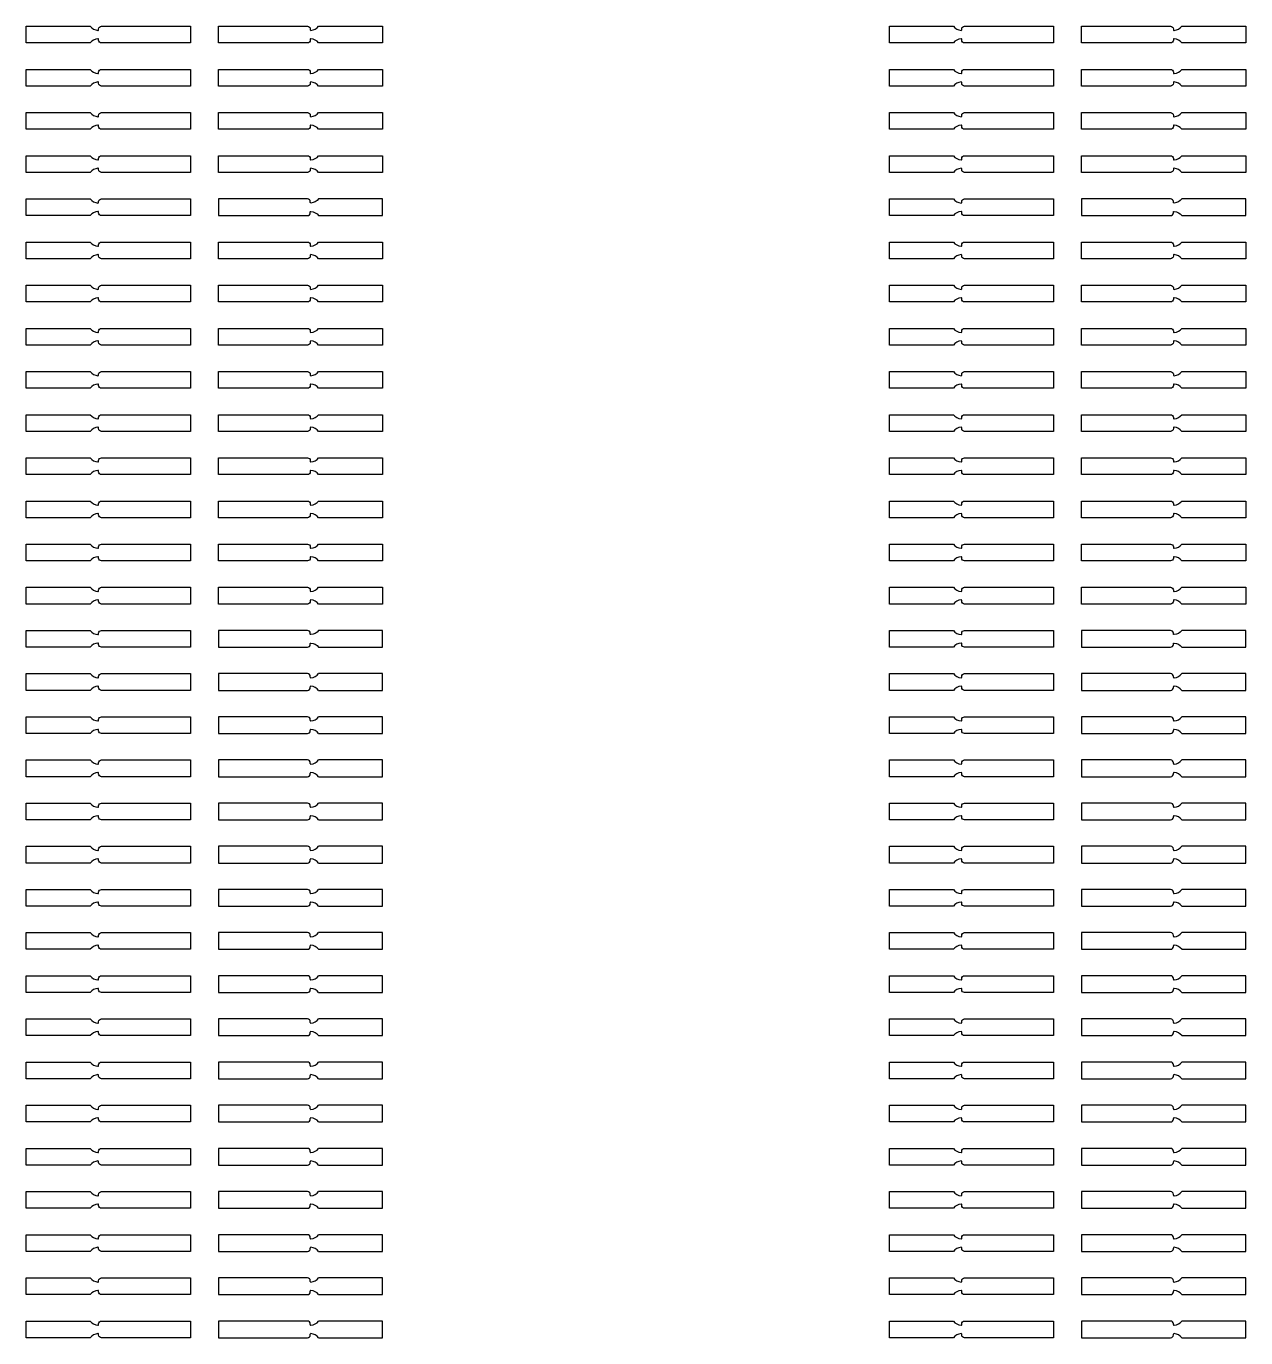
# Model space of a CAD drawing. Extents: x 15393 to 105743, y 58698 to 87977.
# Drawn here: x 63860.3 to 64298.3, y 58706 to 59177 of the extents above; entities that cross this region are included whole.
import ezdxf

# ---------------------------------------------------------------- set-up
doc = ezdxf.new("R2010")
doc.units = 13
doc.header["$MEASUREMENT"] = 0
doc.layers.add('Trap Layer', color=80, linetype='Continuous')

# ---------------------------------------------------------------- blocks, each defined once
blk = doc.blocks.new('*U199')
at = {"layer": 'Trap Layer'}
for p, q in [((2.5, 3), (-29.5, 3)), ((-29.5, 3), (-29.5, -3)), ((3.5, 1.76), (3.5, 2)), ((29.5, 3), (6.5, 3)), ((29.5, -3), (29.5, 3)), ((-29.5, -3), (2.5, -3)), ((3.5, -2), (3.5, -1.76)), ((6.5, -3), (29.5, -3))]:
    blk.add_line(p, q, dxfattribs=at)
for centre, radius, start, end in [((2.5, 2), 1, 0, 90), ((3.75, 1.76), 0.25, 180, 274.096), ((3.5, 5.25), 3.75, 274.096, 323.1301), ((2.5, -2), 1, 270, 0), ((3.75, -1.76), 0.25, 85.904, 180), ((3.5, -5.25), 3.75, 36.8699, 85.904)]:
    blk.add_arc(centre, radius, start, end, dxfattribs=at)
blk = doc.blocks.new('*U200')
at = {"layer": 'Trap Layer', "color": 0, "linetype": 'ByBlock', "lineweight": -2, "transparency": 16777216}
for p in [(0, 0), (0, -15.5), (0, -31), (0, -46.5), (0, -62), (0, -77.5), (0, -93), (0, -108.5), (0, -124), (0, -139.5), (0, -155), (0, -170.5), (0, -186), (0, -201.5), (0, -217), (0, -232.5)]:
    blk.add_blockref('*U199', p, dxfattribs=at)
blk = doc.blocks.new('*U203')
at = {"layer": 'Trap Layer'}
for p, q in [((2.5, 3), (-29.5, 3)), ((-29.5, 3), (-29.5, -3)), ((3.5, 1.76), (3.5, 2)), ((29.5, 3), (6.5, 3)), ((29.5, -3), (29.5, 3)), ((-29.5, -3), (2.5, -3)), ((3.5, -2), (3.5, -1.76)), ((6.5, -3), (29.5, -3))]:
    blk.add_line(p, q, dxfattribs=at)
for centre, radius, start, end in [((2.5, 2), 1, 0, 90), ((3.75, 1.76), 0.25, 180, 274.096), ((3.5, 5.25), 3.75, 274.096, 323.1301), ((2.5, -2), 1, 270, 0), ((3.75, -1.76), 0.25, 85.904, 180), ((3.5, -5.25), 3.75, 36.8699, 85.904)]:
    blk.add_arc(centre, radius, start, end, dxfattribs=at)
blk = doc.blocks.new('*U204')
at = {"layer": 'Trap Layer', "color": 0, "linetype": 'ByBlock', "lineweight": -2, "transparency": 16777216}
for p in [(0, 0), (0, -15.5), (0, -31), (0, -46.5), (0, -62), (0, -77.5), (0, -93), (0, -108.5), (0, -124), (0, -139.5), (0, -155), (0, -170.5), (0, -186), (0, -201.5), (0, -217), (0, -232.5)]:
    blk.add_blockref('*U203', p, dxfattribs=at)

msp = doc.modelspace()

# ---------------------------------------------------------------- linework, layer by layer
at = {"layer": 'Trap Layer'}
for points in [[(63886.04, 59172.52, 0.217277), (63883.31, 59171.03), (63860.31, 59171.03), (63860.31, 59177.03), (63883.31, 59177.03, 0.217277), (63886.04, 59175.54, 0.435311), (63886.31, 59175.79), (63886.31, 59176.03, -0.414214), (63887.31, 59177.03), (63919.31, 59177.03), (63919.31, 59171.03), (63887.31, 59171.03, -0.414214), (63886.31, 59172.03), (63886.31, 59172.27, 0.435311)], [(63962.58, 59175.54, 0.217277), (63965.31, 59177.03), (63988.31, 59177.03), (63988.31, 59171.03), (63965.31, 59171.03, 0.217277), (63962.58, 59172.52, 0.435311), (63962.31, 59172.27), (63962.31, 59172.03, -0.414214), (63961.31, 59171.03), (63929.31, 59171.03), (63929.31, 59177.03), (63961.31, 59177.03, -0.414214), (63962.31, 59176.03), (63962.31, 59175.79, 0.435311)], [(64196.04, 59172.52, 0.217277), (64193.31, 59171.03), (64170.31, 59171.03), (64170.31, 59177.03), (64193.31, 59177.03, 0.217277), (64196.04, 59175.54, 0.435311), (64196.31, 59175.79), (64196.31, 59176.03, -0.414214), (64197.31, 59177.03), (64229.31, 59177.03), (64229.31, 59171.03), (64197.31, 59171.03, -0.414214), (64196.31, 59172.03), (64196.31, 59172.27, 0.435311)], [(64272.58, 59175.54, 0.217277), (64275.31, 59177.03), (64298.31, 59177.03), (64298.31, 59171.03), (64275.31, 59171.03, 0.217277), (64272.58, 59172.52, 0.435311), (64272.31, 59172.27), (64272.31, 59172.03, -0.414214), (64271.31, 59171.03), (64239.31, 59171.03), (64239.31, 59177.03), (64271.31, 59177.03, -0.414214), (64272.31, 59176.03), (64272.31, 59175.79, 0.435311)], [(63886.04, 59157.02, 0.217277), (63883.31, 59155.53), (63860.31, 59155.53), (63860.31, 59161.53), (63883.31, 59161.53, 0.217277), (63886.04, 59160.04, 0.435311), (63886.31, 59160.29), (63886.31, 59160.53, -0.414214), (63887.31, 59161.53), (63919.31, 59161.53), (63919.31, 59155.53), (63887.31, 59155.53, -0.414214), (63886.31, 59156.53), (63886.31, 59156.77, 0.435311)], [(63962.58, 59160.04, 0.217277), (63965.31, 59161.53), (63988.31, 59161.53), (63988.31, 59155.53), (63965.31, 59155.53, 0.217277), (63962.58, 59157.02, 0.435311), (63962.31, 59156.77), (63962.31, 59156.53, -0.414214), (63961.31, 59155.53), (63929.31, 59155.53), (63929.31, 59161.53), (63961.31, 59161.53, -0.414214), (63962.31, 59160.53), (63962.31, 59160.29, 0.435311)], [(64196.04, 59157.02, 0.217277), (64193.31, 59155.53), (64170.31, 59155.53), (64170.31, 59161.53), (64193.31, 59161.53, 0.217277), (64196.04, 59160.04, 0.435311), (64196.31, 59160.29), (64196.31, 59160.53, -0.414214), (64197.31, 59161.53), (64229.31, 59161.53), (64229.31, 59155.53), (64197.31, 59155.53, -0.414214), (64196.31, 59156.53), (64196.31, 59156.77, 0.435311)], [(64272.58, 59160.04, 0.217277), (64275.31, 59161.53), (64298.31, 59161.53), (64298.31, 59155.53), (64275.31, 59155.53, 0.217277), (64272.58, 59157.02, 0.435311), (64272.31, 59156.77), (64272.31, 59156.53, -0.414214), (64271.31, 59155.53), (64239.31, 59155.53), (64239.31, 59161.53), (64271.31, 59161.53, -0.414214), (64272.31, 59160.53), (64272.31, 59160.29, 0.435311)], [(63886.04, 59141.52, 0.217277), (63883.31, 59140.03), (63860.31, 59140.03), (63860.31, 59146.03), (63883.31, 59146.03, 0.217277), (63886.04, 59144.54, 0.435311), (63886.31, 59144.79), (63886.31, 59145.03, -0.414214), (63887.31, 59146.03), (63919.31, 59146.03), (63919.31, 59140.03), (63887.31, 59140.03, -0.414214), (63886.31, 59141.03), (63886.31, 59141.27, 0.435311)], [(63962.58, 59144.54, 0.217277), (63965.31, 59146.03), (63988.31, 59146.03), (63988.31, 59140.03), (63965.31, 59140.03, 0.217277), (63962.58, 59141.52, 0.435311), (63962.31, 59141.27), (63962.31, 59141.03, -0.414214), (63961.31, 59140.03), (63929.31, 59140.03), (63929.31, 59146.03), (63961.31, 59146.03, -0.414214), (63962.31, 59145.03), (63962.31, 59144.79, 0.435311)], [(64196.04, 59141.52, 0.217277), (64193.31, 59140.03), (64170.31, 59140.03), (64170.31, 59146.03), (64193.31, 59146.03, 0.217277), (64196.04, 59144.54, 0.435311), (64196.31, 59144.79), (64196.31, 59145.03, -0.414214), (64197.31, 59146.03), (64229.31, 59146.03), (64229.31, 59140.03), (64197.31, 59140.03, -0.414214), (64196.31, 59141.03), (64196.31, 59141.27, 0.435311)], [(64272.58, 59144.54, 0.217277), (64275.31, 59146.03), (64298.31, 59146.03), (64298.31, 59140.03), (64275.31, 59140.03, 0.217277), (64272.58, 59141.52, 0.435311), (64272.31, 59141.27), (64272.31, 59141.03, -0.414214), (64271.31, 59140.03), (64239.31, 59140.03), (64239.31, 59146.03), (64271.31, 59146.03, -0.414214), (64272.31, 59145.03), (64272.31, 59144.79, 0.435311)], [(63886.04, 59126.02, 0.217277), (63883.31, 59124.53), (63860.31, 59124.53), (63860.31, 59130.53), (63883.31, 59130.53, 0.217277), (63886.04, 59129.04, 0.435311), (63886.31, 59129.29), (63886.31, 59129.53, -0.414214), (63887.31, 59130.53), (63919.31, 59130.53), (63919.31, 59124.53), (63887.31, 59124.53, -0.414214), (63886.31, 59125.53), (63886.31, 59125.77, 0.435311)], [(63962.58, 59129.04, 0.217277), (63965.31, 59130.53), (63988.31, 59130.53), (63988.31, 59124.53), (63965.31, 59124.53, 0.217277), (63962.58, 59126.02, 0.435311), (63962.31, 59125.77), (63962.31, 59125.53, -0.414214), (63961.31, 59124.53), (63929.31, 59124.53), (63929.31, 59130.53), (63961.31, 59130.53, -0.414214), (63962.31, 59129.53), (63962.31, 59129.29, 0.435311)], [(64196.04, 59126.02, 0.217277), (64193.31, 59124.53), (64170.31, 59124.53), (64170.31, 59130.53), (64193.31, 59130.53, 0.217277), (64196.04, 59129.04, 0.435311), (64196.31, 59129.29), (64196.31, 59129.53, -0.414214), (64197.31, 59130.53), (64229.31, 59130.53), (64229.31, 59124.53), (64197.31, 59124.53, -0.414214), (64196.31, 59125.53), (64196.31, 59125.77, 0.435311)], [(64272.58, 59129.04, 0.217277), (64275.31, 59130.53), (64298.31, 59130.53), (64298.31, 59124.53), (64275.31, 59124.53, 0.217277), (64272.58, 59126.02, 0.435311), (64272.31, 59125.77), (64272.31, 59125.53, -0.414214), (64271.31, 59124.53), (64239.31, 59124.53), (64239.31, 59130.53), (64271.31, 59130.53, -0.414214), (64272.31, 59129.53), (64272.31, 59129.29, 0.435311)], [(63886.04, 59110.52, 0.217277), (63883.31, 59109.03), (63860.31, 59109.03), (63860.31, 59115.03), (63883.31, 59115.03, 0.217277), (63886.04, 59113.54, 0.435311), (63886.31, 59113.79), (63886.31, 59114.03, -0.414214), (63887.31, 59115.03), (63919.31, 59115.03), (63919.31, 59109.03), (63887.31, 59109.03, -0.414214), (63886.31, 59110.03), (63886.31, 59110.27, 0.435311)], [(63962.31, 59110.03), (63962.31, 59110.27, -0.435311), (63962.58, 59110.52, -0.217277), (63965.31, 59109.03), (63988.31, 59109.03), (63988.31, 59115.03), (63965.31, 59115.03, -0.217277), (63962.58, 59113.54, -0.435311), (63962.31, 59113.79), (63962.31, 59114.03, 0.414214), (63961.31, 59115.03), (63929.31, 59115.03), (63929.31, 59109.03), (63961.31, 59109.03, 0.414214)], [(64196.04, 59110.52, 0.217277), (64193.31, 59109.03), (64170.31, 59109.03), (64170.31, 59115.03), (64193.31, 59115.03, 0.217277), (64196.04, 59113.54, 0.435311), (64196.31, 59113.79), (64196.31, 59114.03, -0.414214), (64197.31, 59115.03), (64229.31, 59115.03), (64229.31, 59109.03), (64197.31, 59109.03, -0.414214), (64196.31, 59110.03), (64196.31, 59110.27, 0.435311)], [(64272.31, 59110.03), (64272.31, 59110.27, -0.435311), (64272.58, 59110.52, -0.217277), (64275.31, 59109.03), (64298.31, 59109.03), (64298.31, 59115.03), (64275.31, 59115.03, -0.217277), (64272.58, 59113.54, -0.435311), (64272.31, 59113.79), (64272.31, 59114.03, 0.414214), (64271.31, 59115.03), (64239.31, 59115.03), (64239.31, 59109.03), (64271.31, 59109.03, 0.414214)], [(63886.04, 59095.02, 0.217277), (63883.31, 59093.53), (63860.31, 59093.53), (63860.31, 59099.53), (63883.31, 59099.53, 0.217277), (63886.04, 59098.04, 0.435311), (63886.31, 59098.29), (63886.31, 59098.53, -0.414214), (63887.31, 59099.53), (63919.31, 59099.53), (63919.31, 59093.53), (63887.31, 59093.53, -0.414214), (63886.31, 59094.53), (63886.31, 59094.77, 0.435311)], [(63962.58, 59098.04, 0.217277), (63965.31, 59099.53), (63988.31, 59099.53), (63988.31, 59093.53), (63965.31, 59093.53, 0.217277), (63962.58, 59095.02, 0.435311), (63962.31, 59094.77), (63962.31, 59094.53, -0.414214), (63961.31, 59093.53), (63929.31, 59093.53), (63929.31, 59099.53), (63961.31, 59099.53, -0.414214), (63962.31, 59098.53), (63962.31, 59098.29, 0.435311)], [(64196.04, 59095.02, 0.217277), (64193.31, 59093.53), (64170.31, 59093.53), (64170.31, 59099.53), (64193.31, 59099.53, 0.217277), (64196.04, 59098.04, 0.435311), (64196.31, 59098.29), (64196.31, 59098.53, -0.414214), (64197.31, 59099.53), (64229.31, 59099.53), (64229.31, 59093.53), (64197.31, 59093.53, -0.414214), (64196.31, 59094.53), (64196.31, 59094.77, 0.435311)], [(64272.58, 59098.04, 0.217277), (64275.31, 59099.53), (64298.31, 59099.53), (64298.31, 59093.53), (64275.31, 59093.53, 0.217277), (64272.58, 59095.02, 0.435311), (64272.31, 59094.77), (64272.31, 59094.53, -0.414214), (64271.31, 59093.53), (64239.31, 59093.53), (64239.31, 59099.53), (64271.31, 59099.53, -0.414214), (64272.31, 59098.53), (64272.31, 59098.29, 0.435311)], [(63886.04, 59079.52, 0.217277), (63883.31, 59078.03), (63860.31, 59078.03), (63860.31, 59084.03), (63883.31, 59084.03, 0.217277), (63886.04, 59082.54, 0.435311), (63886.31, 59082.79), (63886.31, 59083.03, -0.414214), (63887.31, 59084.03), (63919.31, 59084.03), (63919.31, 59078.03), (63887.31, 59078.03, -0.414214), (63886.31, 59079.03), (63886.31, 59079.27, 0.435311)], [(63962.58, 59082.54, 0.217277), (63965.31, 59084.03), (63988.31, 59084.03), (63988.31, 59078.03), (63965.31, 59078.03, 0.217277), (63962.58, 59079.52, 0.435311), (63962.31, 59079.27), (63962.31, 59079.03, -0.414214), (63961.31, 59078.03), (63929.31, 59078.03), (63929.31, 59084.03), (63961.31, 59084.03, -0.414214), (63962.31, 59083.03), (63962.31, 59082.79, 0.435311)], [(64196.04, 59079.52, 0.217277), (64193.31, 59078.03), (64170.31, 59078.03), (64170.31, 59084.03), (64193.31, 59084.03, 0.217277), (64196.04, 59082.54, 0.435311), (64196.31, 59082.79), (64196.31, 59083.03, -0.414214), (64197.31, 59084.03), (64229.31, 59084.03), (64229.31, 59078.03), (64197.31, 59078.03, -0.414214), (64196.31, 59079.03), (64196.31, 59079.27, 0.435311)], [(64272.58, 59082.54, 0.217277), (64275.31, 59084.03), (64298.31, 59084.03), (64298.31, 59078.03), (64275.31, 59078.03, 0.217277), (64272.58, 59079.52, 0.435311), (64272.31, 59079.27), (64272.31, 59079.03, -0.414214), (64271.31, 59078.03), (64239.31, 59078.03), (64239.31, 59084.03), (64271.31, 59084.03, -0.414214), (64272.31, 59083.03), (64272.31, 59082.79, 0.435311)], [(63886.04, 59064.02, 0.217277), (63883.31, 59062.53), (63860.31, 59062.53), (63860.31, 59068.53), (63883.31, 59068.53, 0.217277), (63886.04, 59067.04, 0.435311), (63886.31, 59067.29), (63886.31, 59067.53, -0.414214), (63887.31, 59068.53), (63919.31, 59068.53), (63919.31, 59062.53), (63887.31, 59062.53, -0.414214), (63886.31, 59063.53), (63886.31, 59063.77, 0.435311)], [(63962.58, 59067.04, 0.217277), (63965.31, 59068.53), (63988.31, 59068.53), (63988.31, 59062.53), (63965.31, 59062.53, 0.217277), (63962.58, 59064.02, 0.435311), (63962.31, 59063.77), (63962.31, 59063.53, -0.414214), (63961.31, 59062.53), (63929.31, 59062.53), (63929.31, 59068.53), (63961.31, 59068.53, -0.414214), (63962.31, 59067.53), (63962.31, 59067.29, 0.435311)], [(64196.04, 59064.02, 0.217277), (64193.31, 59062.53), (64170.31, 59062.53), (64170.31, 59068.53), (64193.31, 59068.53, 0.217277), (64196.04, 59067.04, 0.435311), (64196.31, 59067.29), (64196.31, 59067.53, -0.414214), (64197.31, 59068.53), (64229.31, 59068.53), (64229.31, 59062.53), (64197.31, 59062.53, -0.414214), (64196.31, 59063.53), (64196.31, 59063.77, 0.435311)], [(64272.58, 59067.04, 0.217277), (64275.31, 59068.53), (64298.31, 59068.53), (64298.31, 59062.53), (64275.31, 59062.53, 0.217277), (64272.58, 59064.02, 0.435311), (64272.31, 59063.77), (64272.31, 59063.53, -0.414214), (64271.31, 59062.53), (64239.31, 59062.53), (64239.31, 59068.53), (64271.31, 59068.53, -0.414214), (64272.31, 59067.53), (64272.31, 59067.29, 0.435311)], [(63886.04, 59048.52, 0.217277), (63883.31, 59047.03), (63860.31, 59047.03), (63860.31, 59053.03), (63883.31, 59053.03, 0.217277), (63886.04, 59051.54, 0.435311), (63886.31, 59051.79), (63886.31, 59052.03, -0.414214), (63887.31, 59053.03), (63919.31, 59053.03), (63919.31, 59047.03), (63887.31, 59047.03, -0.414214), (63886.31, 59048.03), (63886.31, 59048.27, 0.435311)], [(63962.58, 59051.54, 0.217277), (63965.31, 59053.03), (63988.31, 59053.03), (63988.31, 59047.03), (63965.31, 59047.03, 0.217277), (63962.58, 59048.52, 0.435311), (63962.31, 59048.27), (63962.31, 59048.03, -0.414214), (63961.31, 59047.03), (63929.31, 59047.03), (63929.31, 59053.03), (63961.31, 59053.03, -0.414214), (63962.31, 59052.03), (63962.31, 59051.79, 0.435311)], [(64196.04, 59048.52, 0.217277), (64193.31, 59047.03), (64170.31, 59047.03), (64170.31, 59053.03), (64193.31, 59053.03, 0.217277), (64196.04, 59051.54, 0.435311), (64196.31, 59051.79), (64196.31, 59052.03, -0.414214), (64197.31, 59053.03), (64229.31, 59053.03), (64229.31, 59047.03), (64197.31, 59047.03, -0.414214), (64196.31, 59048.03), (64196.31, 59048.27, 0.435311)], [(64272.58, 59051.54, 0.217277), (64275.31, 59053.03), (64298.31, 59053.03), (64298.31, 59047.03), (64275.31, 59047.03, 0.217277), (64272.58, 59048.52, 0.435311), (64272.31, 59048.27), (64272.31, 59048.03, -0.414214), (64271.31, 59047.03), (64239.31, 59047.03), (64239.31, 59053.03), (64271.31, 59053.03, -0.414214), (64272.31, 59052.03), (64272.31, 59051.79, 0.435311)], [(63886.04, 59033.02, 0.217277), (63883.31, 59031.53), (63860.31, 59031.53), (63860.31, 59037.53), (63883.31, 59037.53, 0.217277), (63886.04, 59036.04, 0.435311), (63886.31, 59036.29), (63886.31, 59036.53, -0.414214), (63887.31, 59037.53), (63919.31, 59037.53), (63919.31, 59031.53), (63887.31, 59031.53, -0.414214), (63886.31, 59032.53), (63886.31, 59032.77, 0.435311)], [(63962.58, 59036.04, 0.217277), (63965.31, 59037.53), (63988.31, 59037.53), (63988.31, 59031.53), (63965.31, 59031.53, 0.217277), (63962.58, 59033.02, 0.435311), (63962.31, 59032.77), (63962.31, 59032.53, -0.414214), (63961.31, 59031.53), (63929.31, 59031.53), (63929.31, 59037.53), (63961.31, 59037.53, -0.414214), (63962.31, 59036.53), (63962.31, 59036.29, 0.435311)], [(64196.04, 59033.02, 0.217277), (64193.31, 59031.53), (64170.31, 59031.53), (64170.31, 59037.53), (64193.31, 59037.53, 0.217277), (64196.04, 59036.04, 0.435311), (64196.31, 59036.29), (64196.31, 59036.53, -0.414214), (64197.31, 59037.53), (64229.31, 59037.53), (64229.31, 59031.53), (64197.31, 59031.53, -0.414214), (64196.31, 59032.53), (64196.31, 59032.77, 0.435311)], [(64272.58, 59036.04, 0.217277), (64275.31, 59037.53), (64298.31, 59037.53), (64298.31, 59031.53), (64275.31, 59031.53, 0.217277), (64272.58, 59033.02, 0.435311), (64272.31, 59032.77), (64272.31, 59032.53, -0.414214), (64271.31, 59031.53), (64239.31, 59031.53), (64239.31, 59037.53), (64271.31, 59037.53, -0.414214), (64272.31, 59036.53), (64272.31, 59036.29, 0.435311)], [(63886.04, 59017.52, 0.217277), (63883.31, 59016.03), (63860.31, 59016.03), (63860.31, 59022.03), (63883.31, 59022.03, 0.217277), (63886.04, 59020.54, 0.435311), (63886.31, 59020.79), (63886.31, 59021.03, -0.414214), (63887.31, 59022.03), (63919.31, 59022.03), (63919.31, 59016.03), (63887.31, 59016.03, -0.414214), (63886.31, 59017.03), (63886.31, 59017.27, 0.435311)], [(63962.58, 59020.54, 0.217277), (63965.31, 59022.03), (63988.31, 59022.03), (63988.31, 59016.03), (63965.31, 59016.03, 0.217277), (63962.58, 59017.52, 0.435311), (63962.31, 59017.27), (63962.31, 59017.03, -0.414214), (63961.31, 59016.03), (63929.31, 59016.03), (63929.31, 59022.03), (63961.31, 59022.03, -0.414214), (63962.31, 59021.03), (63962.31, 59020.79, 0.435311)], [(64196.04, 59017.52, 0.217277), (64193.31, 59016.03), (64170.31, 59016.03), (64170.31, 59022.03), (64193.31, 59022.03, 0.217277), (64196.04, 59020.54, 0.435311), (64196.31, 59020.79), (64196.31, 59021.03, -0.414214), (64197.31, 59022.03), (64229.31, 59022.03), (64229.31, 59016.03), (64197.31, 59016.03, -0.414214), (64196.31, 59017.03), (64196.31, 59017.27, 0.435311)], [(64272.58, 59020.54, 0.217277), (64275.31, 59022.03), (64298.31, 59022.03), (64298.31, 59016.03), (64275.31, 59016.03, 0.217277), (64272.58, 59017.52, 0.435311), (64272.31, 59017.27), (64272.31, 59017.03, -0.414214), (64271.31, 59016.03), (64239.31, 59016.03), (64239.31, 59022.03), (64271.31, 59022.03, -0.414214), (64272.31, 59021.03), (64272.31, 59020.79, 0.435311)], [(63886.04, 59002.02, 0.217277), (63883.31, 59000.53), (63860.31, 59000.53), (63860.31, 59006.53), (63883.31, 59006.53, 0.217277), (63886.04, 59005.04, 0.435311), (63886.31, 59005.29), (63886.31, 59005.53, -0.414214), (63887.31, 59006.53), (63919.31, 59006.53), (63919.31, 59000.53), (63887.31, 59000.53, -0.414214), (63886.31, 59001.53), (63886.31, 59001.77, 0.435311)], [(63962.58, 59005.04, 0.217277), (63965.31, 59006.53), (63988.31, 59006.53), (63988.31, 59000.53), (63965.31, 59000.53, 0.217277), (63962.58, 59002.02, 0.435311), (63962.31, 59001.77), (63962.31, 59001.53, -0.414214), (63961.31, 59000.53), (63929.31, 59000.53), (63929.31, 59006.53), (63961.31, 59006.53, -0.414214), (63962.31, 59005.53), (63962.31, 59005.29, 0.435311)], [(64196.04, 59002.02, 0.217277), (64193.31, 59000.53), (64170.31, 59000.53), (64170.31, 59006.53), (64193.31, 59006.53, 0.217277), (64196.04, 59005.04, 0.435311), (64196.31, 59005.29), (64196.31, 59005.53, -0.414214), (64197.31, 59006.53), (64229.31, 59006.53), (64229.31, 59000.53), (64197.31, 59000.53, -0.414214), (64196.31, 59001.53), (64196.31, 59001.77, 0.435311)], [(64272.58, 59005.04, 0.217277), (64275.31, 59006.53), (64298.31, 59006.53), (64298.31, 59000.53), (64275.31, 59000.53, 0.217277), (64272.58, 59002.02, 0.435311), (64272.31, 59001.77), (64272.31, 59001.53, -0.414214), (64271.31, 59000.53), (64239.31, 59000.53), (64239.31, 59006.53), (64271.31, 59006.53, -0.414214), (64272.31, 59005.53), (64272.31, 59005.29, 0.435311)], [(63886.04, 58986.52, 0.217277), (63883.31, 58985.03), (63860.31, 58985.03), (63860.31, 58991.03), (63883.31, 58991.03, 0.217277), (63886.04, 58989.54, 0.435311), (63886.31, 58989.79), (63886.31, 58990.03, -0.414214), (63887.31, 58991.03), (63919.31, 58991.03), (63919.31, 58985.03), (63887.31, 58985.03, -0.414214), (63886.31, 58986.03), (63886.31, 58986.27, 0.435311)], [(63962.58, 58989.54, 0.217277), (63965.31, 58991.03), (63988.31, 58991.03), (63988.31, 58985.03), (63965.31, 58985.03, 0.217277), (63962.58, 58986.52, 0.435311), (63962.31, 58986.27), (63962.31, 58986.03, -0.414214), (63961.31, 58985.03), (63929.31, 58985.03), (63929.31, 58991.03), (63961.31, 58991.03, -0.414214), (63962.31, 58990.03), (63962.31, 58989.79, 0.435311)], [(64196.04, 58986.52, 0.217277), (64193.31, 58985.03), (64170.31, 58985.03), (64170.31, 58991.03), (64193.31, 58991.03, 0.217277), (64196.04, 58989.54, 0.435311), (64196.31, 58989.79), (64196.31, 58990.03, -0.414214), (64197.31, 58991.03), (64229.31, 58991.03), (64229.31, 58985.03), (64197.31, 58985.03, -0.414214), (64196.31, 58986.03), (64196.31, 58986.27, 0.435311)], [(64272.58, 58989.54, 0.217277), (64275.31, 58991.03), (64298.31, 58991.03), (64298.31, 58985.03), (64275.31, 58985.03, 0.217277), (64272.58, 58986.52, 0.435311), (64272.31, 58986.27), (64272.31, 58986.03, -0.414214), (64271.31, 58985.03), (64239.31, 58985.03), (64239.31, 58991.03), (64271.31, 58991.03, -0.414214), (64272.31, 58990.03), (64272.31, 58989.79, 0.435311)], [(63886.04, 58971.02, 0.217277), (63883.31, 58969.53), (63860.31, 58969.53), (63860.31, 58975.53), (63883.31, 58975.53, 0.217277), (63886.04, 58974.04, 0.435311), (63886.31, 58974.29), (63886.31, 58974.53, -0.414214), (63887.31, 58975.53), (63919.31, 58975.53), (63919.31, 58969.53), (63887.31, 58969.53, -0.414214), (63886.31, 58970.53), (63886.31, 58970.77, 0.435311)], [(63962.58, 58974.04, 0.217277), (63965.31, 58975.53), (63988.31, 58975.53), (63988.31, 58969.53), (63965.31, 58969.53, 0.217277), (63962.58, 58971.02, 0.435311), (63962.31, 58970.77), (63962.31, 58970.53, -0.414214), (63961.31, 58969.53), (63929.31, 58969.53), (63929.31, 58975.53), (63961.31, 58975.53, -0.414214), (63962.31, 58974.53), (63962.31, 58974.29, 0.435311)], [(64196.04, 58971.02, 0.217277), (64193.31, 58969.53), (64170.31, 58969.53), (64170.31, 58975.53), (64193.31, 58975.53, 0.217277), (64196.04, 58974.04, 0.435311), (64196.31, 58974.29), (64196.31, 58974.53, -0.414214), (64197.31, 58975.53), (64229.31, 58975.53), (64229.31, 58969.53), (64197.31, 58969.53, -0.414214), (64196.31, 58970.53), (64196.31, 58970.77, 0.435311)], [(64272.58, 58974.04, 0.217277), (64275.31, 58975.53), (64298.31, 58975.53), (64298.31, 58969.53), (64275.31, 58969.53, 0.217277), (64272.58, 58971.02, 0.435311), (64272.31, 58970.77), (64272.31, 58970.53, -0.414214), (64271.31, 58969.53), (64239.31, 58969.53), (64239.31, 58975.53), (64271.31, 58975.53, -0.414214), (64272.31, 58974.53), (64272.31, 58974.29, 0.435311)], [(63886.04, 58955.52, 0.217277), (63883.31, 58954.03), (63860.31, 58954.03), (63860.31, 58960.03), (63883.31, 58960.03, 0.217277), (63886.04, 58958.54, 0.435311), (63886.31, 58958.79), (63886.31, 58959.03, -0.414214), (63887.31, 58960.03), (63919.31, 58960.03), (63919.31, 58954.03), (63887.31, 58954.03, -0.414214), (63886.31, 58955.03), (63886.31, 58955.27, 0.435311)], [(63961.31, 58960.03), (63929.31, 58960.03), (63929.31, 58954.03), (63961.31, 58954.03, 0.414214), (63962.31, 58955.03), (63962.31, 58955.27, -0.435311), (63962.58, 58955.52, -0.217277), (63965.31, 58954.03), (63988.31, 58954.03), (63988.31, 58960.03), (63965.31, 58960.03, -0.217277), (63962.58, 58958.54, -0.435311), (63962.31, 58958.79), (63962.31, 58959.03, 0.414214)], [(64196.04, 58955.52, 0.217277), (64193.31, 58954.03), (64170.31, 58954.03), (64170.31, 58960.03), (64193.31, 58960.03, 0.217277), (64196.04, 58958.54, 0.435311), (64196.31, 58958.79), (64196.31, 58959.03, -0.414214), (64197.31, 58960.03), (64229.31, 58960.03), (64229.31, 58954.03), (64197.31, 58954.03, -0.414214), (64196.31, 58955.03), (64196.31, 58955.27, 0.435311)], [(64271.31, 58960.03), (64239.31, 58960.03), (64239.31, 58954.03), (64271.31, 58954.03, 0.414214), (64272.31, 58955.03), (64272.31, 58955.27, -0.435311), (64272.58, 58955.52, -0.217277), (64275.31, 58954.03), (64298.31, 58954.03), (64298.31, 58960.03), (64275.31, 58960.03, -0.217277), (64272.58, 58958.54, -0.435311), (64272.31, 58958.79), (64272.31, 58959.03, 0.414214)], [(63886.04, 58940.02, 0.217277), (63883.31, 58938.53), (63860.31, 58938.53), (63860.31, 58944.53), (63883.31, 58944.53, 0.217277), (63886.04, 58943.04, 0.435311), (63886.31, 58943.29), (63886.31, 58943.53, -0.414214), (63887.31, 58944.53), (63919.31, 58944.53), (63919.31, 58938.53), (63887.31, 58938.53, -0.414214), (63886.31, 58939.53), (63886.31, 58939.77, 0.435311)], [(64196.04, 58940.02, 0.217277), (64193.31, 58938.53), (64170.31, 58938.53), (64170.31, 58944.53), (64193.31, 58944.53, 0.217277), (64196.04, 58943.04, 0.435311), (64196.31, 58943.29), (64196.31, 58943.53, -0.414214), (64197.31, 58944.53), (64229.31, 58944.53), (64229.31, 58938.53), (64197.31, 58938.53, -0.414214), (64196.31, 58939.53), (64196.31, 58939.77, 0.435311)], [(63886.04, 58924.52, 0.217277), (63883.31, 58923.03), (63860.31, 58923.03), (63860.31, 58929.03), (63883.31, 58929.03, 0.217277), (63886.04, 58927.54, 0.435311), (63886.31, 58927.79), (63886.31, 58928.03, -0.414214), (63887.31, 58929.03), (63919.31, 58929.03), (63919.31, 58923.03), (63887.31, 58923.03, -0.414214), (63886.31, 58924.03), (63886.31, 58924.27, 0.435311)], [(64196.04, 58924.52, 0.217277), (64193.31, 58923.03), (64170.31, 58923.03), (64170.31, 58929.03), (64193.31, 58929.03, 0.217277), (64196.04, 58927.54, 0.435311), (64196.31, 58927.79), (64196.31, 58928.03, -0.414214), (64197.31, 58929.03), (64229.31, 58929.03), (64229.31, 58923.03), (64197.31, 58923.03, -0.414214), (64196.31, 58924.03), (64196.31, 58924.27, 0.435311)], [(63886.04, 58909.02, 0.217277), (63883.31, 58907.53), (63860.31, 58907.53), (63860.31, 58913.53), (63883.31, 58913.53, 0.217277), (63886.04, 58912.04, 0.435311), (63886.31, 58912.29), (63886.31, 58912.53, -0.414214), (63887.31, 58913.53), (63919.31, 58913.53), (63919.31, 58907.53), (63887.31, 58907.53, -0.414214), (63886.31, 58908.53), (63886.31, 58908.77, 0.435311)], [(64196.04, 58909.02, 0.217277), (64193.31, 58907.53), (64170.31, 58907.53), (64170.31, 58913.53), (64193.31, 58913.53, 0.217277), (64196.04, 58912.04, 0.435311), (64196.31, 58912.29), (64196.31, 58912.53, -0.414214), (64197.31, 58913.53), (64229.31, 58913.53), (64229.31, 58907.53), (64197.31, 58907.53, -0.414214), (64196.31, 58908.53), (64196.31, 58908.77, 0.435311)], [(63886.04, 58893.52, 0.217277), (63883.31, 58892.03), (63860.31, 58892.03), (63860.31, 58898.03), (63883.31, 58898.03, 0.217277), (63886.04, 58896.54, 0.435311), (63886.31, 58896.79), (63886.31, 58897.03, -0.414214), (63887.31, 58898.03), (63919.31, 58898.03), (63919.31, 58892.03), (63887.31, 58892.03, -0.414214), (63886.31, 58893.03), (63886.31, 58893.27, 0.435311)], [(64196.04, 58893.52, 0.217277), (64193.31, 58892.03), (64170.31, 58892.03), (64170.31, 58898.03), (64193.31, 58898.03, 0.217277), (64196.04, 58896.54, 0.435311), (64196.31, 58896.79), (64196.31, 58897.03, -0.414214), (64197.31, 58898.03), (64229.31, 58898.03), (64229.31, 58892.03), (64197.31, 58892.03, -0.414214), (64196.31, 58893.03), (64196.31, 58893.27, 0.435311)], [(63886.04, 58878.02, 0.217277), (63883.31, 58876.53), (63860.31, 58876.53), (63860.31, 58882.53), (63883.31, 58882.53, 0.217277), (63886.04, 58881.04, 0.435311), (63886.31, 58881.29), (63886.31, 58881.53, -0.414214), (63887.31, 58882.53), (63919.31, 58882.53), (63919.31, 58876.53), (63887.31, 58876.53, -0.414214), (63886.31, 58877.53), (63886.31, 58877.77, 0.435311)], [(64196.04, 58878.02, 0.217277), (64193.31, 58876.53), (64170.31, 58876.53), (64170.31, 58882.53), (64193.31, 58882.53, 0.217277), (64196.04, 58881.04, 0.435311), (64196.31, 58881.29), (64196.31, 58881.53, -0.414214), (64197.31, 58882.53), (64229.31, 58882.53), (64229.31, 58876.53), (64197.31, 58876.53, -0.414214), (64196.31, 58877.53), (64196.31, 58877.77, 0.435311)], [(63886.04, 58862.52, 0.217277), (63883.31, 58861.03), (63860.31, 58861.03), (63860.31, 58867.03), (63883.31, 58867.03, 0.217277), (63886.04, 58865.54, 0.435311), (63886.31, 58865.79), (63886.31, 58866.03, -0.414214), (63887.31, 58867.03), (63919.31, 58867.03), (63919.31, 58861.03), (63887.31, 58861.03, -0.414214), (63886.31, 58862.03), (63886.31, 58862.27, 0.435311)], [(64196.04, 58862.52, 0.217277), (64193.31, 58861.03), (64170.31, 58861.03), (64170.31, 58867.03), (64193.31, 58867.03, 0.217277), (64196.04, 58865.54, 0.435311), (64196.31, 58865.79), (64196.31, 58866.03, -0.414214), (64197.31, 58867.03), (64229.31, 58867.03), (64229.31, 58861.03), (64197.31, 58861.03, -0.414214), (64196.31, 58862.03), (64196.31, 58862.27, 0.435311)], [(63886.04, 58847.02, 0.217277), (63883.31, 58845.53), (63860.31, 58845.53), (63860.31, 58851.53), (63883.31, 58851.53, 0.217277), (63886.04, 58850.04, 0.435311), (63886.31, 58850.29), (63886.31, 58850.53, -0.414214), (63887.31, 58851.53), (63919.31, 58851.53), (63919.31, 58845.53), (63887.31, 58845.53, -0.414214), (63886.31, 58846.53), (63886.31, 58846.77, 0.435311)], [(64196.04, 58847.02, 0.217277), (64193.31, 58845.53), (64170.31, 58845.53), (64170.31, 58851.53), (64193.31, 58851.53, 0.217277), (64196.04, 58850.04, 0.435311), (64196.31, 58850.29), (64196.31, 58850.53, -0.414214), (64197.31, 58851.53), (64229.31, 58851.53), (64229.31, 58845.53), (64197.31, 58845.53, -0.414214), (64196.31, 58846.53), (64196.31, 58846.77, 0.435311)], [(63886.04, 58831.52, 0.217277), (63883.31, 58830.03), (63860.31, 58830.03), (63860.31, 58836.03), (63883.31, 58836.03, 0.217277), (63886.04, 58834.54, 0.435311), (63886.31, 58834.79), (63886.31, 58835.03, -0.414214), (63887.31, 58836.03), (63919.31, 58836.03), (63919.31, 58830.03), (63887.31, 58830.03, -0.414214), (63886.31, 58831.03), (63886.31, 58831.27, 0.435311)], [(64196.04, 58831.52, 0.217277), (64193.31, 58830.03), (64170.31, 58830.03), (64170.31, 58836.03), (64193.31, 58836.03, 0.217277), (64196.04, 58834.54, 0.435311), (64196.31, 58834.79), (64196.31, 58835.03, -0.414214), (64197.31, 58836.03), (64229.31, 58836.03), (64229.31, 58830.03), (64197.31, 58830.03, -0.414214), (64196.31, 58831.03), (64196.31, 58831.27, 0.435311)], [(63886.04, 58816.02, 0.217277), (63883.31, 58814.53), (63860.31, 58814.53), (63860.31, 58820.53), (63883.31, 58820.53, 0.217277), (63886.04, 58819.04, 0.435311), (63886.31, 58819.29), (63886.31, 58819.53, -0.414214), (63887.31, 58820.53), (63919.31, 58820.53), (63919.31, 58814.53), (63887.31, 58814.53, -0.414214), (63886.31, 58815.53), (63886.31, 58815.77, 0.435311)], [(64196.04, 58816.02, 0.217277), (64193.31, 58814.53), (64170.31, 58814.53), (64170.31, 58820.53), (64193.31, 58820.53, 0.217277), (64196.04, 58819.04, 0.435311), (64196.31, 58819.29), (64196.31, 58819.53, -0.414214), (64197.31, 58820.53), (64229.31, 58820.53), (64229.31, 58814.53), (64197.31, 58814.53, -0.414214), (64196.31, 58815.53), (64196.31, 58815.77, 0.435311)], [(63886.04, 58800.52, 0.217277), (63883.31, 58799.03), (63860.31, 58799.03), (63860.31, 58805.03), (63883.31, 58805.03, 0.217277), (63886.04, 58803.54, 0.435311), (63886.31, 58803.79), (63886.31, 58804.03, -0.414214), (63887.31, 58805.03), (63919.31, 58805.03), (63919.31, 58799.03), (63887.31, 58799.03, -0.414214), (63886.31, 58800.03), (63886.31, 58800.27, 0.435311)], [(64196.04, 58800.52, 0.217277), (64193.31, 58799.03), (64170.31, 58799.03), (64170.31, 58805.03), (64193.31, 58805.03, 0.217277), (64196.04, 58803.54, 0.435311), (64196.31, 58803.79), (64196.31, 58804.03, -0.414214), (64197.31, 58805.03), (64229.31, 58805.03), (64229.31, 58799.03), (64197.31, 58799.03, -0.414214), (64196.31, 58800.03), (64196.31, 58800.27, 0.435311)], [(63886.31, 58784.77, 0.435311), (63886.04, 58785.02, 0.217277), (63883.31, 58783.53), (63860.31, 58783.53), (63860.31, 58789.53), (63883.31, 58789.53, 0.217277), (63886.04, 58788.04, 0.435311), (63886.31, 58788.29), (63886.31, 58788.53, -0.414214), (63887.31, 58789.53), (63919.31, 58789.53), (63919.31, 58783.53), (63887.31, 58783.53, -0.414214), (63886.31, 58784.53)], [(64196.31, 58784.77, 0.435311), (64196.04, 58785.02, 0.217277), (64193.31, 58783.53), (64170.31, 58783.53), (64170.31, 58789.53), (64193.31, 58789.53, 0.217277), (64196.04, 58788.04, 0.435311), (64196.31, 58788.29), (64196.31, 58788.53, -0.414214), (64197.31, 58789.53), (64229.31, 58789.53), (64229.31, 58783.53), (64197.31, 58783.53, -0.414214), (64196.31, 58784.53)], [(63886.04, 58769.52, 0.217277), (63883.31, 58768.03), (63860.31, 58768.03), (63860.31, 58774.03), (63883.31, 58774.03, 0.217277), (63886.04, 58772.54, 0.435311), (63886.31, 58772.79), (63886.31, 58773.03, -0.414214), (63887.31, 58774.03), (63919.31, 58774.03), (63919.31, 58768.03), (63887.31, 58768.03, -0.414214), (63886.31, 58769.03), (63886.31, 58769.27, 0.435311)], [(64196.04, 58769.52, 0.217277), (64193.31, 58768.03), (64170.31, 58768.03), (64170.31, 58774.03), (64193.31, 58774.03, 0.217277), (64196.04, 58772.54, 0.435311), (64196.31, 58772.79), (64196.31, 58773.03, -0.414214), (64197.31, 58774.03), (64229.31, 58774.03), (64229.31, 58768.03), (64197.31, 58768.03, -0.414214), (64196.31, 58769.03), (64196.31, 58769.27, 0.435311)], [(63886.04, 58754.02, 0.217277), (63883.31, 58752.53), (63860.31, 58752.53), (63860.31, 58758.53), (63883.31, 58758.53, 0.217277), (63886.04, 58757.04, 0.435311), (63886.31, 58757.29), (63886.31, 58757.53, -0.414214), (63887.31, 58758.53), (63919.31, 58758.53), (63919.31, 58752.53), (63887.31, 58752.53, -0.414214), (63886.31, 58753.53), (63886.31, 58753.77, 0.435311)], [(64196.04, 58754.02, 0.217277), (64193.31, 58752.53), (64170.31, 58752.53), (64170.31, 58758.53), (64193.31, 58758.53, 0.217277), (64196.04, 58757.04, 0.435311), (64196.31, 58757.29), (64196.31, 58757.53, -0.414214), (64197.31, 58758.53), (64229.31, 58758.53), (64229.31, 58752.53), (64197.31, 58752.53, -0.414214), (64196.31, 58753.53), (64196.31, 58753.77, 0.435311)], [(63886.04, 58738.52, 0.217277), (63883.31, 58737.03), (63860.31, 58737.03), (63860.31, 58743.03), (63883.31, 58743.03, 0.217277), (63886.04, 58741.54, 0.435311), (63886.31, 58741.79), (63886.31, 58742.03, -0.414214), (63887.31, 58743.03), (63919.31, 58743.03), (63919.31, 58737.03), (63887.31, 58737.03, -0.414214), (63886.31, 58738.03), (63886.31, 58738.27, 0.435311)], [(64196.04, 58738.52, 0.217277), (64193.31, 58737.03), (64170.31, 58737.03), (64170.31, 58743.03), (64193.31, 58743.03, 0.217277), (64196.04, 58741.54, 0.435311), (64196.31, 58741.79), (64196.31, 58742.03, -0.414214), (64197.31, 58743.03), (64229.31, 58743.03), (64229.31, 58737.03), (64197.31, 58737.03, -0.414214), (64196.31, 58738.03), (64196.31, 58738.27, 0.435311)], [(63886.04, 58723.02, 0.217277), (63883.31, 58721.53), (63860.31, 58721.53), (63860.31, 58727.53), (63883.31, 58727.53, 0.217277), (63886.04, 58726.04, 0.435311), (63886.31, 58726.29), (63886.31, 58726.53, -0.414214), (63887.31, 58727.53), (63919.31, 58727.53), (63919.31, 58721.53), (63887.31, 58721.53, -0.414214), (63886.31, 58722.53), (63886.31, 58722.77, 0.435311)], [(64196.04, 58723.02, 0.217277), (64193.31, 58721.53), (64170.31, 58721.53), (64170.31, 58727.53), (64193.31, 58727.53, 0.217277), (64196.04, 58726.04, 0.435311), (64196.31, 58726.29), (64196.31, 58726.53, -0.414214), (64197.31, 58727.53), (64229.31, 58727.53), (64229.31, 58721.53), (64197.31, 58721.53, -0.414214), (64196.31, 58722.53), (64196.31, 58722.77, 0.435311)], [(63886.04, 58707.52, 0.217277), (63883.31, 58706.03), (63860.31, 58706.03), (63860.31, 58712.03), (63883.31, 58712.03, 0.217277), (63886.04, 58710.54, 0.435311), (63886.31, 58710.79), (63886.31, 58711.03, -0.414214), (63887.31, 58712.03), (63919.31, 58712.03), (63919.31, 58706.03), (63887.31, 58706.03, -0.414214), (63886.31, 58707.03), (63886.31, 58707.27, 0.435311)], [(64196.04, 58707.52, 0.217277), (64193.31, 58706.03), (64170.31, 58706.03), (64170.31, 58712.03), (64193.31, 58712.03, 0.217277), (64196.04, 58710.54, 0.435311), (64196.31, 58710.79), (64196.31, 58711.03, -0.414214), (64197.31, 58712.03), (64229.31, 58712.03), (64229.31, 58706.03), (64197.31, 58706.03, -0.414214), (64196.31, 58707.03), (64196.31, 58707.27, 0.435311)]]:
    msp.add_lwpolyline(points, format="xyb", close=True, dxfattribs=at)

# ---------------------------------------------------------------- block references
at = {"layer": 'Trap Layer', "color": 4}
for name, p in [('*U200', (63958.81, 58941.53)), ('*U204', (64268.81, 58941.53))]:
    msp.add_blockref(name, p, dxfattribs=at)

doc.saveas('drawing.dxf')
